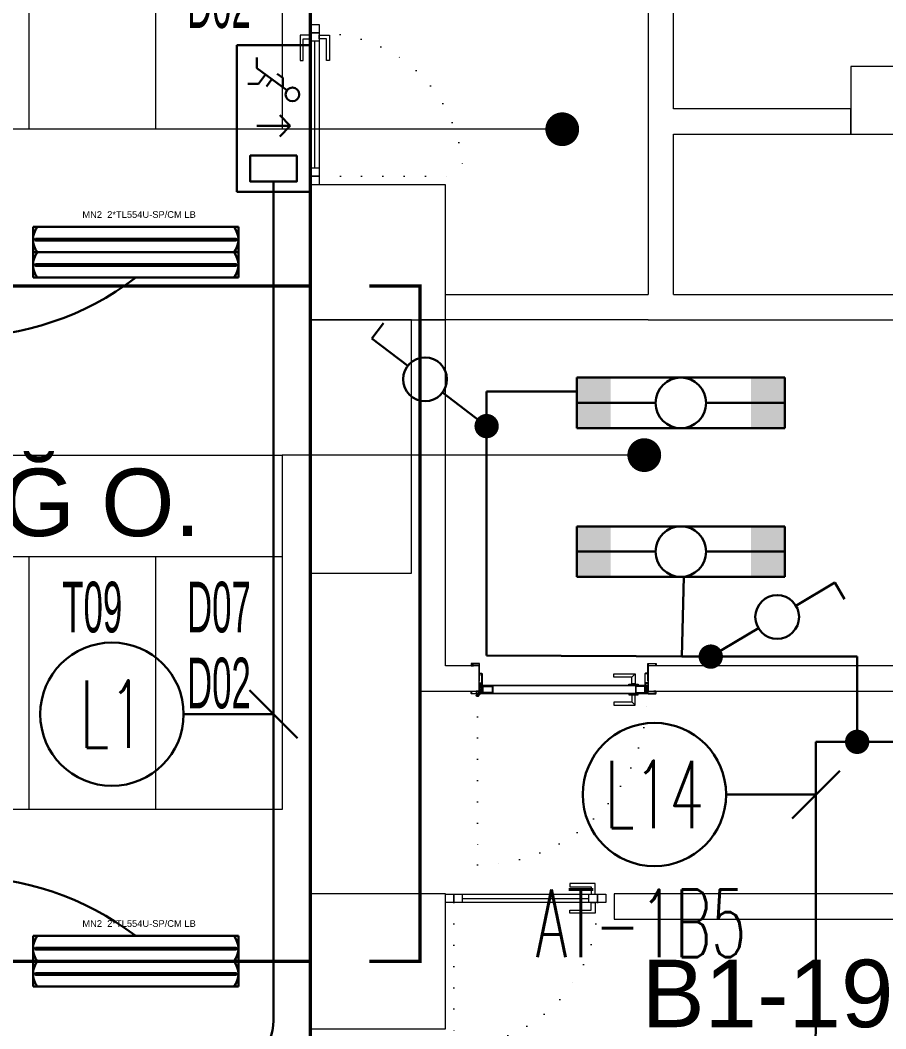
# Model space of a CAD drawing. Header units: metres. Extents: x -13316 to 152404, y -3899 to 30226.
# Drawn here: x 67388 to 67901, y 1920 to 2518 of the extents above; entities that cross this region are included whole.
import ezdxf
from ezdxf.enums import TextEntityAlignment as Align
from ezdxf.xclip import XClip

# ---------------------------------------------------------------- set-up
doc = ezdxf.new("R2010")
doc.units = ezdxf.units.M
doc.header["$LTSCALE"] = 100
doc.header["$MEASUREMENT"] = 0
doc.header["$XCLIPFRAME"] = 0
doc.linetypes.add('DOT2', pattern=[0.125, 0, -0.125])
doc.linetypes.add('HIDDEN', pattern=[0.375, 0.25, -0.125])
doc.layers.get('0').update_dxf_attribs({"color": 9, "lineweight": 9})
for name, color, linetype, lineweight in [('00', 9, 'Continuous', 9), ('01', 9, 'Continuous', 9), ('05', 9, 'Continuous', 9), ('06B', 9, 'Continuous', 9), ('06D', 9, 'Continuous', 9), ('10', 9, 'Continuous', 9), ('15', 9, 'Continuous', 9), ('20', 9, 'DOT2', 9), ('21_mahal200', 9, 'Continuous', 9), ('30H', 8, 'Continuous', 9), ('E-1x8 W ACİL ÇIKIŞ ARMATÜRÜ (TİP2)', 7, 'Continuous', 30), ('E-2x36 W SIVAÜSTÜ FLUORESAN ARMATÜR (ETANŞ)', 7, 'Continuous', 30), ('E-2x54 W SIVAÜSTÜ FLUORESAN YÜKSEK TAVAN ARMATÜRÜ', 7, 'Continuous', 30), ('E-ANAHTAR', 7, 'Continuous', 30), ('E-KABLO', 7, 'Continuous', 30), ('E-LINYE', 7, 'Continuous', 30)]:
    doc.layers.add(name, color=color, linetype=linetype, lineweight=lineweight)
doc.styles.add('Arial', font='arial.ttf', dxfattribs={"height": 2.5})
doc.styles.add('E-YAZI', font='txttw.shx')
doc.styles.add('MuuM_TEXT-STANDART', font='ARIALN.TTF')
doc.dimstyles.new('MuuM_DIM200', dxfattribs={"dimscale": 20, "dimtxt": 2, "dimasz": 1, "dimexe": 1, "dimexo": 1, "dimgap": 1, "dimtad": 1, "dimdec": 1, "dimrnd": 0.5, "dimdsep": 46, "dimtxsty": 'MuuM_TEXT-STANDART', "dimblk": 'ARCHTICK', "dimcen": 0, "dimdle": 0.15, "dimclrd": 256, "dimclre": 256, "dimclrt": 256, "dimadec": 0, "dimazin": 0, "dimtfac": 5, "dimtdec": 1, "dimtix": 1, "dimtmove": 2, "dimatfit": 3, "dimldrblk": 'DOT', "dimfxl": 3, "dimfxlon": 1, "dimtolj": 1, "dimlwd": -1, "dimlwe": -1, "dimarcsym": 0})

# ---------------------------------------------------------------- blocks, each defined once
blk = doc.blocks.new('2x54 W SIVAÜSTÜ FLUORESAN YÜKSEK TAVAN ARMATÜRÜ')
at = {"layer": 'E-2x54 W SIVAÜSTÜ FLUORESAN YÜKSEK TAVAN ARMATÜRÜ', "color": 4}
for p, q in [((-60.8, 15), (-60.8, -15)), ((-60.8, 15), (60.8, 15)), ((60.8, 15), (60.8, 0)), ((-60, 0), (-15, 0)), ((15, 0), (60, 0)), ((60.8, 0), (60.8, -15)), ((-60.8, -15), (60.8, -15))]:
    blk.add_line(p, q, dxfattribs=at)
at = {"layer": 'E-2x54 W SIVAÜSTÜ FLUORESAN YÜKSEK TAVAN ARMATÜRÜ', "color": 7}
for p, q in [((-59.27, 8.01), (59.32, 8.01)), ((-59.16, 7.01), (59.44, 7)), ((-60.8, 0), (60.8, 0)), ((-59.27, -6.99), (59.32, -6.99)), ((-59.16, -7.99), (59.44, -8))]:
    blk.add_line(p, q, dxfattribs=at)
for centre in [(-59.23, 7.63), (-59.23, 7.33), (59.36, 7.63), (59.36, 7.33), (-59.23, -7.37), (-59.23, -7.67), (59.36, -7.37), (59.36, -7.67)]:
    blk.add_circle(centre, 0.11, dxfattribs=at)
for centre, radius, start, end in [((-48.66, 7.5), 12.14, 141.85995, 218.14005), ((48.66, 7.5), 12.14, 321.85995, 38.14005), ((-59.12, 7.51), 0.515, 106.86737, 266.76121), ((-59.32, 7.49), 0.519, 289.2244, 84.40418), ((59.47, 7.51), 0.515, 106.86737, 266.76121), ((59.27, 7.49), 0.519, 289.2244, 84.40418), ((-48.66, -7.5), 12.14, 141.85995, 218.14005), ((48.66, -7.5), 12.14, 321.85995, 38.14005), ((-59.12, -7.49), 0.515, 106.86737, 266.76121), ((-59.32, -7.51), 0.519, 289.2244, 84.40418), ((59.47, -7.49), 0.515, 106.86737, 266.76121), ((59.27, -7.51), 0.519, 289.2244, 84.40418)]:
    blk.add_arc(centre, radius, start, end, dxfattribs=at)
at = {"layer": 'E-2x54 W SIVAÜSTÜ FLUORESAN YÜKSEK TAVAN ARMATÜRÜ', "color": 7, "style": 'Arial'}
blk.add_text('MN2  2*TL554U-SP/CM LB', height=3.9508, dxfattribs=at).set_placement((-31.61, 20.4))
blk = doc.blocks.new('100_1x8 W ACİL ÇIKIŞ ARMATÜRÜ (TİP2)')
at = {"layer": 'E-1x8 W ACİL ÇIKIŞ ARMATÜRÜ (TİP2)', "color": 4}
for p, q in [((-3.4, 0), (-3.4, 3.4)), ((-3.4, 3.4), (3.4, 3.4)), ((3.4, 3.4), (3.4, 0)), ((3.4, 0), (-3.4, 0))]:
    blk.add_line(p, q, dxfattribs=at)
at = {"layer": 'E-1x8 W ACİL ÇIKIŞ ARMATÜRÜ (TİP2)', "color": 1}
for p, q in [((-0.16, 1.989), (0.335, 2.471)), ((0.34, 2.476), (0.34, 0.934)), ((0.34, 2.476), (0.84, 1.989)), ((-1.305, 2.317), (-2.331, 0.937)), ((-1.882, 2.125), (-2.072, 1.87)), ((-1.448, 2.125), (-1.882, 2.125)), ((-1.484, 1.378), (-1.818, 1.627)), ((-2.821, 0.937), (-2.331, 0.937)), ((-1.608, 1.01), (-2.039, 1.33)), ((-1.608, 1.01), (-1.608, 0.516))]:
    blk.add_line(p, q, dxfattribs=at)
blk.add_lwpolyline([(1.715, 2.777), (2.92, 2.777), (2.92, 0.623), (1.715, 0.623)], close=True, dxfattribs=at)
blk.add_circle((-1.115, 2.574), 0.32, dxfattribs=at)
blk = doc.blocks.new('100_ANAHTAR')
at = {"layer": 'E-ANAHTAR', "color": 4}
for p, q in [((0, 5.345), (-0.714, 5.345)), ((0, 3.673), (0, 5.345)), ((0, 2.053), (0, 0))]:
    blk.add_line(p, q, dxfattribs=at)
blk.add_circle((0, 2.863), 0.81, dxfattribs=at)
blk = doc.blocks.new('100_2x36 W SIVAÜSTÜ FLUORESAN ARMATÜR (ETANŞ)')
at = {"layer": 'E-2x36 W SIVAÜSTÜ FLUORESAN ARMATÜR (ETANŞ)', "color": 4}
for p, q in [((-6.15, 1.5), (6.15, 1.5)), ((-6.15, 1.5), (-6.15, -1.5)), ((6.15, 1.5), (6.15, -1.5)), ((-1.5, 0), (-6.15, 0)), ((1.5, 0), (6.15, 0)), ((-6.15, -1.5), (6.15, -1.5))]:
    blk.add_line(p, q, dxfattribs=at)
blk.add_circle((0, 0), 1.5, dxfattribs=at)
for points in [[(-4.15, 1.5), (-4.15, -1.5), (-6.15, 1.5), (-6.15, -1.5)], [(4.15, 1.5), (4.15, -1.5), (6.15, 1.5), (6.15, -1.5)]]:
    blk.add_solid(points, dxfattribs=at)
blk = doc.blocks.new('p-kolon_80x80')
blk.add_lwpolyline([(-40, -40), (40, -40), (40, 40), (-40, 40)], close=True)
blk = doc.blocks.new('1.bod.mimari.elk')
at = {"layer": '01'}
blk.add_lwpolyline([(12040, -6150), (11560, -6150), (11560, -6190), (11990, -6190), (11990, -6460), (11560, -6460), (11560, -6500), (11600, -6500), (11600, -6500), (11990, -6500), (11990, -6610), (12040, -6610), (12040, -6150)], close=True, dxfattribs=at)
for p in [(11280, -6570), (11280, -6990)]:
    blk.add_blockref('p-kolon_80x80', p, dxfattribs=at)
blk = doc.blocks.new('p-işyeri')
at = {"color": 0, "const_width": 2}
blk.add_lwpolyline([(200, 0), (200, 700), (-200, 700), (-200, 0)], close=True, dxfattribs=at)
blk = doc.blocks.new('p-b1 tavan lejant')
at = {"layer": '30H'}
ref = blk.add_blockref('p-işyeri', (67240, -23160), dxfattribs=dict(at, rotation=90))
XClip(ref).set_block_clipping_path([(-290.0000043055, -461.2174844945), (311.4007203042, 30)])
blk = doc.blocks.new('p-al-01')
at = {"layer": '06B'}
for points in [[(27.05, 4.35), (27.05, 10.6), (42.05, 10.6), (42.05, 8.72), (29.3, 8.72), (29.3, 8.72), (29.3, 4.35), (27.05, 4.35)], [(27.05, -0.65), (27.05, -6.9), (42.05, -6.9), (42.05, -5.03), (29.3, -5.03), (29.3, -5.03), (29.3, -0.65), (27.05, -0.65)]]:
    blk.add_lwpolyline(points, dxfattribs=at)
at = {"layer": '06D'}
for p, q in [((115.67, 4.35), (28.8, 4.35)), ((28.8, -0.65), (115.67, -0.65))]:
    blk.add_line(p, q, dxfattribs=at)
at = {"layer": '10'}
for points in [[(25.67, -0.65), (25.67, 4.35), (20.67, 4.35), (20.67, -0.65)], [(30.67, -0.65), (30.67, 4.35), (25.67, 4.35), (25.67, -0.65)], [(110.67, -0.65), (110.67, 4.35), (105.67, 4.35), (105.67, -0.65)], [(115.67, -0.65), (115.67, 4.35), (110.67, 4.35), (110.67, -0.65)]]:
    blk.add_lwpolyline(points, close=True, dxfattribs=at)
at = {"layer": '15'}
blk.add_lwpolyline([(105.67, 1.85), (30.67, 1.85)], dxfattribs=at)
at = {"layer": '20'}
blk.add_lwpolyline([(110.67, -0.65), (110.67, -85.65)], dxfattribs=at)
blk.add_arc((110.67, -0.65), 85, 180, 270, dxfattribs=at)
blk = doc.blocks.new('gr-p-barel kilitli kapı kolu')
at = {"flags": 128}
for points in [[(-0.9, 0.8), (-0.9, 4.9), (-11.7, 4.9), (-11.7, 6.7), (0.9, 6.7), (0.9, 0.8)], [(-0.8, 5), (0.8, 6.6)]]:
    blk.add_lwpolyline(points, dxfattribs=at)
blk.add_lwpolyline([(-2.75, 0), (-2.75, 0.7), (2.75, 0.7), (2.75, 0)])
blk.add_lwpolyline([(-1.3, 0.7), (1.3, 0.7), (1.3, 0.8), (-1.3, 0.8)], close=True)
blk = doc.blocks.new('prf-scr2')
at = {"linetype": 'DOT2', "ltscale": 10}
blk.add_line((0, 0.19), (0, -1.06), dxfattribs=at)
for p, q in [((0.09, -0.24), (-0.09, -0.2)), ((-0.09, -0.24), (0.09, -0.28)), ((0.09, -0.32), (-0.09, -0.28)), ((-0.09, -0.32), (0.09, -0.36)), ((0.09, -0.4), (-0.09, -0.36)), ((-0.09, -0.4), (0.09, -0.44)), ((0.09, -0.48), (-0.09, -0.44)), ((-0.09, -0.48), (0.09, -0.52)), ((0.09, -0.56), (-0.09, -0.52)), ((-0.09, -0.56), (0.09, -0.6)), ((0.09, -0.64), (-0.09, -0.6)), ((-0.09, -0.64), (0.09, -0.68)), ((0.09, -0.72), (-0.09, -0.68)), ((-0.09, -0.72), (0.09, -0.76)), ((0.06, -0.84), (-0.08, -0.76)), ((-0.07, -0.8), (0.06, -0.84)), ((0.09, -0.17), (0, -0.15)), ((0, -0.18), (0.09, -0.2))]:
    blk.add_line(p, q)
blk.add_lwpolyline([(0.23, 0), (-0.23, 0), (-0.23, -0.01), (-0.12, -0.14), (0.12, -0.14), (0.23, -0.01), (0.23, 0)], close=True)
for points in [[(0.23, -0.01), (-0.23, -0.01)], [(-0.09, -0.14), (-0.09, -0.2), (-0.12, -0.22), (-0.12, -0.23), (-0.09, -0.24), (-0.09, -0.28), (-0.12, -0.3), (-0.12, -0.31), (-0.09, -0.32), (-0.09, -0.36), (-0.12, -0.38), (-0.12, -0.39), (-0.09, -0.4), (-0.09, -0.44), (-0.12, -0.46), (-0.12, -0.46), (-0.09, -0.48), (-0.09, -0.52), (-0.12, -0.54), (-0.12, -0.54), (-0.09, -0.56), (-0.09, -0.6), (-0.12, -0.62), (-0.12, -0.62), (-0.09, -0.64), (-0.09, -0.68), (-0.12, -0.69), (-0.12, -0.7), (-0.09, -0.72), (-0.09, -0.73), (-0.08, -0.76), (-0.1, -0.77), (-0.1, -0.78), (-0.07, -0.8), (-0.01, -0.94), (0, -0.95), (0.01, -0.94), (0.08, -0.76), (0.09, -0.76), (0.12, -0.74), (0.12, -0.73), (0.09, -0.72), (0.09, -0.68), (0.12, -0.66), (0.12, -0.66), (0.09, -0.64), (0.09, -0.6), (0.12, -0.58), (0.12, -0.58), (0.09, -0.56), (0.09, -0.52), (0.12, -0.5), (0.12, -0.5), (0.09, -0.48), (0.09, -0.44), (0.12, -0.43), (0.12, -0.42), (0.09, -0.4), (0.09, -0.36), (0.12, -0.35), (0.12, -0.34), (0.09, -0.32), (0.09, -0.28), (0.12, -0.27), (0.12, -0.26), (0.09, -0.24), (0.09, -0.2), (0.12, -0.19), (0.12, -0.18), (0.09, -0.17), (0.09, -0.14)]]:
    blk.add_lwpolyline(points)
blk = doc.blocks.new('K-SAC-01')
at = {"layer": '10'}
for points in [[(-4.6, 16.2, -0.414214), (-4.5, 16.3), (-0.1, 16.3, -0.414214), (0, 16.2), (0, 5.9), (0.2, 5.9), (0.2, 16.2, 0.414214), (-0.1, 16.5), (-4.5, 16.5, 0.414214), (-4.8, 16.2), (-4.8, 15.3, 0.414214), (-4.5, 15), (-3.4, 15), (-3.4, 15.2), (-4.5, 15.2, -0.414214), (-4.6, 15.3)], [(104.6, 16.2, 0.414214), (104.5, 16.3), (100.1, 16.3, 0.414214), (100, 16.2), (100, 5.9), (99.8, 5.9), (99.8, 16.2, -0.414214), (100.1, 16.5), (104.5, 16.5, -0.414214), (104.8, 16.2), (104.8, 15.3, -0.414214), (104.5, 15), (103.4, 15), (103.4, 15.2), (104.5, 15.2, 0.414214), (104.6, 15.3)], [(0.2, 10.3, -0.414214), (0.5, 10.6), (1.5, 10.6, -0.414214), (1.8, 10.3), (1.8, 3.9, -0.414214), (1.5, 3.6, -0.414214), (1.2, 3.9), (1.2, 4.8), (0.2, 4.8), (0.2, -1.2, -0.414214), (-0.1, -1.5), (-4.5, -1.5, -0.414214), (-4.8, -1.2), (-4.8, -0.3, -0.414214), (-4.5, 0), (-3.4, 0), (-3.4, -0.2), (-4.5, -0.2, 0.414214), (-4.6, -0.3), (-4.6, -1.2, 0.414214), (-4.5, -1.3), (-0.1, -1.3, 0.414214), (0, -1.2), (0, 5), (1.4, 5), (1.4, 3.9, 0.414214), (1.5, 3.8, 0.414214), (1.6, 3.9), (1.6, 10.3, 0.414214), (1.5, 10.4), (0.5, 10.4, 0.414214), (0.4, 10.3), (0.4, 9.4), (0.2, 9.4)], [(99.8, 10.3, 0.414214), (99.5, 10.6), (98.5, 10.6, 0.414214), (98.2, 10.3), (98.2, 3.9, 0.414214), (98.5, 3.6, 0.414214), (98.8, 3.9), (98.8, 4.8), (99.8, 4.8), (99.8, -1.2, 0.414214), (100.1, -1.5), (104.5, -1.5, 0.414214), (104.8, -1.2), (104.8, -0.3, 0.414214), (104.5, 0), (103.4, 0), (103.4, -0.2), (104.5, -0.2, -0.414214), (104.6, -0.3), (104.6, -1.2, -0.414214), (104.5, -1.3), (100.1, -1.3, -0.414214), (100, -1.2), (100, 5), (98.6, 5), (98.6, 3.9, -0.414214), (98.5, 3.8, -0.414214), (98.4, 3.9), (98.4, 10.3, -0.414214), (98.5, 10.4), (99.5, 10.4, -0.414214), (99.6, 10.3), (99.6, 9.4), (99.8, 9.4)], [(-0.38, -2.01), (1, -1.37), (1, 1.5), (1.2, 1.5), (1.2, -1.5), (-0.27, -2.18, -14.796002)]]:
    blk.add_lwpolyline(points, format="xyb", close=True, dxfattribs=at)
for points in [[(98.8, 0.15), (98.8, 2.15), (99.1, 2.15), (99.1, 3.19), (1.5, 3.19), (1.5, 2.15), (1.8, 2.15), (1.8, 0.15), (1.5, 0.15), (1.5, 1.85), (1.2, 1.85), (1.2, 3.49), (99.4, 3.49), (99.4, 1.85), (99.1, 1.85), (99.1, 0.15)], [(98.8, 2.15), (98.8, 0.15), (99.4, 0.15), (99.4, -1.5), (1.2, -1.5), (1.2, 0.15), (1.8, 0.15), (1.8, 2.15), (2.1, 2.15), (2.1, -0.15), (1.5, -0.15), (1.5, -1.2), (99.1, -1.2), (99.1, -0.15), (98.5, -0.15), (98.5, 2.15), (98.8, 2.15)]]:
    blk.add_lwpolyline(points, dxfattribs=at)
for points in [[(2.1, 3), (8.1, 3), (8.1, -1), (2.1, -1)], [(2.4, 2.7), (7.8, 2.7), (7.8, -0.7), (2.4, -0.7)], [(98.5, 3), (92.5, 3), (92.5, -1), (98.5, -1)], [(98.2, 2.7), (92.8, 2.7), (92.8, -0.7), (98.2, -0.7)]]:
    blk.add_lwpolyline(points, close=True, dxfattribs=at)
blk.add_circle((-0.95, -2.5), 0.55, dxfattribs=at)
at = {"layer": '20', "linetype": 'HIDDEN'}
for points in [[(-0.2, -1.3), (-0.2, 0), (-1.7, 0), (-1.7, -1.3)], [(-0.4, -1.99), (-0.4, -0.2), (-1.5, -0.2), (-1.5, -1.99)]]:
    blk.add_lwpolyline(points, dxfattribs=at)
at = {"layer": '20'}
blk.add_lwpolyline([(-0.95, -2.5), (-0.95, -102.85)], dxfattribs=at)
blk.add_arc((-0.95, -2.5), 100.35, 270, 1.51314, dxfattribs=at)
at = {"layer": '06B'}
blk.add_blockref('gr-p-barel kilitli kapı kolu', (91.4, 3.51), dxfattribs=at)
at = {"layer": '06B', "xscale": -1, "rotation": 180}
blk.add_blockref('gr-p-barel kilitli kapı kolu', (91.4, -1.51), dxfattribs=at)
at = {"layer": '10', "xscale": -1, "rotation": 90}
blk.add_blockref('prf-scr2', (1.5, 1), dxfattribs=at)
at = {"layer": '10', "rotation": 270}
blk.add_blockref('prf-scr2', (99.1, 1.22), dxfattribs=at)
blk = doc.blocks.new('p-birim')
blk.add_lwpolyline([(0, 0), (1, 0), (1, 1), (0, 1)], close=True)
blk = doc.blocks.new('0_roomno2')
blk.add_lwpolyline([(19.375, -10.5), (0, -10.5), (0, 0), (19.375, 0)], close=True)
for points in [[(0, -3), (19.375, -3)], [(8.125, -3), (8.125, -10.5)], [(11.875, -3), (11.875, -10.5)], [(15.625, -3), (15.625, -10.5)], [(0, -6.75), (8.125, -6.75)]]:
    blk.add_lwpolyline(points)
at = {"style": 'MuuM_TEXT-STANDART', "width": 0.6}
blk.add_text('H:', height=1.5, dxfattribs=at).set_placement((0.35, -8.608), align=Align.MIDDLE_LEFT)
at = {"style": 'Arial'}
blk.add_attdef('ODANO', (0, 1.17), '', height=2, dxfattribs=at)
blk.add_attdef('MEKANADI', text='', height=2, dxfattribs=at).set_placement((0.35, -3), align=Align.BOTTOM_LEFT)
at = {"style": 'MuuM_TEXT-STANDART', "width": 0.6}
for tag, p in [('YER01', (10, -4.5)), ('TAVAN01', (13.75, -4.5)), ('DUVAR01', (17.5, -4.5)), ('YER02', (10, -6.75)), ('TAVAN02', (13.75, -6.75)), ('DUVAR02', (17.5, -6.75)), ('YER03', (10, -9)), ('TAVAN03', (13.75, -9)), ('DUVAR03', (17.5, -9))]:
    blk.add_attdef(tag, text='', height=1.5, dxfattribs=at).set_placement(p, align=Align.MIDDLE_CENTER)
for tag, p in [('M2', (0.35, -4.875)), ('TEMIZTAVANYUKSEKLIGI', (1.8, -8.608))]:
    blk.add_attdef(tag, text='', height=1.5, dxfattribs=at).set_placement(p, align=Align.MIDDLE_LEFT)
blk = doc.blocks.new('_ArchTick')
at = {"color": 0, "linetype": 'ByBlock', "const_width": 0.15}
blk.add_lwpolyline([(-0.5, -0.5), (0.5, 0.5)], dxfattribs=at)
blk = doc.blocks.new('_Dot')
at = {"color": 0, "linetype": 'ByBlock', "lineweight": -2}
blk.add_line((-0.5, 0), (-1, 0), dxfattribs=at)
at = {"color": 0, "linetype": 'ByBlock', "const_width": 0.5}
blk.add_lwpolyline([(-0.25, 0, 1), (0.25, 0, 1)], format="xyb", close=True, dxfattribs=at)
blk = doc.blocks.new('1.bod.mimari1.elk')
at = {"layer": '00'}
for p, q in [((11455, -6485), (11455, -6339.71)), ((11440, -6405), (11440, -6595)), ((11560, -6485), (11455, -6485)), ((11560, -6500), (11560, -6485)), ((11455, -6595), (11455, -6500)), ((11455, -6500), (11560, -6500)), ((11440, -6595), (11440, -6595)), ((11440, -6595), (11440, -6595)), ((11440, -6595), (11440, -6595))]:
    blk.add_line(p, q, dxfattribs=at)
for points in [[(11440, -6610), (11320, -6610), (11320, -6595), (11440, -6595)], [(11455, -6595), (11615, -6595)], [(11440, -6610), (11440, -6610), (11440, -6610), (11440, -6610), (11440, -6610), (11440, -6610), (11600, -6610)], [(11600, -6815), (11440, -6815), (11440, -6830), (11600, -6830)], [(11600, -6950), (11420, -6950), (11420, -6965), (11940, -6965), (11940, -6950), (11940, -6950), (11940, -6950), (11940, -6950), (11940, -6950), (11940, -6950), (11940, -6950), (11940, -6950), (11940, -6950), (11940, -6950), (11940, -6950), (11940, -6950), (11940, -6950), (11940, -6950), (11940, -6950), (11615, -6950), (11615, -6935), (11600, -6935), (11600, -6950)]]:
    blk.add_lwpolyline(points, dxfattribs=at)
blk.add_lwpolyline([(11340, -6815), (11320, -6815), (11320, -6610), (11305, -6610), (11305, -6830), (11340, -6830)], close=True, dxfattribs=at)
at = {"xscale": -1, "rotation": 90}
blk.add_blockref('p-al-01', (11244.6, -6414.33), dxfattribs=at)
for name, p in [('p-b1 tavan lejant', (-56000, 16370)), ('K-SAC-01', (11340, -6830))]:
    blk.add_blockref(name, p)
at = {"xscale": -1}
blk.add_blockref('p-al-01', (11435.67, -6954.6), dxfattribs=at)
at = {"layer": '05', "xscale": 60, "yscale": 150}
blk.add_blockref('p-birim', (11240, -6760), dxfattribs=at)
at = {"layer": '06D', "color": 89, "linetype": 'HIDDEN', "true_color": 0x2e4d23, "rotation": 90}
for p in [(11240, -6390), (11240, -6790), (11240, -7190)]:
    blk.add_blockref('p-işyeri', p, dxfattribs=at)
at = {"layer": '06D', "color": 89, "linetype": 'HIDDEN', "true_color": 0x2e4d23}
ref = blk.add_blockref('p-işyeri', (11240, -7190), dxfattribs=dict(at, rotation=90))
XClip(ref).set_block_clipping_path([(-290.0000043055, -461.2174844945), (311.4007203042, 30)])
at = {"layer": '21_mahal200'}
ref = blk.add_blockref('0_roomno2', (10835.94, -6287.11), dxfattribs=dict(at, xscale=20, yscale=20, zscale=20))
ref.add_attrib('ODANO', 'B1-78', (10835.94, -6278.46), dxfattribs={"layer": '0', "height": 40, "style": 'Arial'})
ref.add_attrib('MEKANADI', 'TEMİZLİK O.', dxfattribs={"layer": '0', "height": 40, "style": 'Arial'}).set_placement((10842.94, -6347.11), align=Align.BOTTOM_LEFT)
ref.add_attrib('M2', '#### m2', dxfattribs={"layer": '0', "height": 30, "style": 'MuuM_TEXT-STANDART', "width": 0.6}).set_placement((10842.94, -6384.61), align=Align.MIDDLE_LEFT)
ref.add_attrib('TEMIZTAVANYUKSEKLIGI', '2.90 M', dxfattribs={"layer": '0', "height": 30, "style": 'MuuM_TEXT-STANDART', "width": 0.6}).set_placement((10871.94, -6459.27), align=Align.MIDDLE_LEFT)
ref.add_attrib('YER01', 'Y01', dxfattribs={"layer": '0', "height": 30, "style": 'MuuM_TEXT-STANDART', "width": 0.6}).set_placement((11035.94, -6377.11), align=Align.MIDDLE_CENTER)
ref.add_attrib('TAVAN01', 'T09', dxfattribs={"layer": '0', "height": 30, "style": 'MuuM_TEXT-STANDART', "width": 0.6}).set_placement((11110.94, -6377.11), align=Align.MIDDLE_CENTER)
ref.add_attrib('DUVAR01', 'D07', dxfattribs={"layer": '0', "height": 30, "style": 'MuuM_TEXT-STANDART', "width": 0.6}).set_placement((11185.94, -6377.11), align=Align.MIDDLE_CENTER)
ref.add_attrib('DUVAR02', 'D02', dxfattribs={"layer": '0', "height": 30, "style": 'MuuM_TEXT-STANDART', "width": 0.6}).set_placement((11185.94, -6422.11), align=Align.MIDDLE_CENTER)
ref = blk.add_blockref('0_roomno2', (10835.94, -6690.15), dxfattribs=dict(at, xscale=20, yscale=20, zscale=20))
ref.add_attrib('ODANO', 'B1-77', (10835.94, -6681.5), dxfattribs={"layer": '0', "height": 40, "style": 'Arial'})
ref.add_attrib('MEKANADI', 'ATIK YAĞ O.', dxfattribs={"layer": '0', "height": 40, "style": 'Arial'}).set_placement((10842.94, -6750.15), align=Align.BOTTOM_LEFT)
ref.add_attrib('M2', '#### m2', dxfattribs={"layer": '0', "height": 30, "style": 'MuuM_TEXT-STANDART', "width": 0.6}).set_placement((10842.94, -6787.65), align=Align.MIDDLE_LEFT)
ref.add_attrib('TEMIZTAVANYUKSEKLIGI', '2.90 M', dxfattribs={"layer": '0', "height": 30, "style": 'MuuM_TEXT-STANDART', "width": 0.6}).set_placement((10871.94, -6862.3), align=Align.MIDDLE_LEFT)
ref.add_attrib('YER01', 'Y01', dxfattribs={"layer": '0', "height": 30, "style": 'MuuM_TEXT-STANDART', "width": 0.6}).set_placement((11035.94, -6780.15), align=Align.MIDDLE_CENTER)
ref.add_attrib('TAVAN01', 'T09', dxfattribs={"layer": '0', "height": 30, "style": 'MuuM_TEXT-STANDART', "width": 0.6}).set_placement((11110.94, -6780.15), align=Align.MIDDLE_CENTER)
ref.add_attrib('DUVAR01', 'D07', dxfattribs={"layer": '0', "height": 30, "style": 'MuuM_TEXT-STANDART', "width": 0.6}).set_placement((11185.94, -6780.15), align=Align.MIDDLE_CENTER)
ref.add_attrib('DUVAR02', 'D02', dxfattribs={"layer": '0', "height": 30, "style": 'MuuM_TEXT-STANDART', "width": 0.6}).set_placement((11185.94, -6825.15), align=Align.MIDDLE_CENTER)
ref = blk.add_blockref('0_roomno2', (11436.24, -7037.69), dxfattribs=dict(at, xscale=20, yscale=20, zscale=20))
ref.add_attrib('ODANO', 'B1-19', (11436.24, -7029.04), dxfattribs={"layer": '0', "height": 40, "style": 'Arial'})
ref.add_attrib('MEKANADI', 'ÖN DÜZEN', dxfattribs={"layer": '0', "height": 40, "style": 'Arial'}).set_placement((11443.24, -7097.69), align=Align.BOTTOM_LEFT)
ref.add_attrib('M2', '##### m2', dxfattribs={"layer": '0', "height": 30, "style": 'MuuM_TEXT-STANDART', "width": 0.6}).set_placement((11443.24, -7135.19), align=Align.MIDDLE_LEFT)
ref.add_attrib('TEMIZTAVANYUKSEKLIGI', '6.55 M', dxfattribs={"layer": '0', "height": 30, "style": 'MuuM_TEXT-STANDART', "width": 0.6}).set_placement((11472.24, -7209.85), align=Align.MIDDLE_LEFT)
ref.add_attrib('YER01', 'Y01', dxfattribs={"layer": '0', "height": 30, "style": 'MuuM_TEXT-STANDART', "width": 0.6}).set_placement((11636.24, -7127.69), align=Align.MIDDLE_CENTER)
ref.add_attrib('TAVAN01', 'T09', dxfattribs={"layer": '0', "height": 30, "style": 'MuuM_TEXT-STANDART', "width": 0.6}).set_placement((11711.24, -7127.69), align=Align.MIDDLE_CENTER)
ref.add_attrib('DUVAR01', 'D01', dxfattribs={"layer": '0', "height": 30, "style": 'MuuM_TEXT-STANDART', "width": 0.6}).set_placement((11786.24, -7127.69), align=Align.MIDDLE_CENTER)
ref.add_attrib('YER02', 'Y16', dxfattribs={"layer": '0', "height": 30, "style": 'MuuM_TEXT-STANDART', "width": 0.6}).set_placement((11636.24, -7172.69), align=Align.MIDDLE_CENTER)
ref.add_attrib('DUVAR02', 'D07', dxfattribs={"layer": '0', "height": 30, "style": 'MuuM_TEXT-STANDART', "width": 0.6}).set_placement((11786.24, -7172.69), align=Align.MIDDLE_CENTER)
at = {"layer": '30H'}
ref = blk.add_blockref('p-işyeri', (11305, -6790), dxfattribs=dict(at, rotation=90))
XClip(ref).set_block_clipping_path([(-290.0000043055, -461.2174844945), (311.4007203042, 30)])
at = {"layer": '21_mahal200'}
for points in [[(11389.22, -6497.11), (11223.44, -6497.11)], [(11437.79, -6690.15), (11223.44, -6690.15)]]:
    blk.add_leader(points, dimstyle='MuuM_DIM200', override={"dimasz": 1, "dimfxl": 10}, dxfattribs=at)

msp = doc.modelspace()

# ---------------------------------------------------------------- linework, layer by layer
at = {"layer": 'E-KABLO', "color": 4}
msp.add_line((67538.24, 2421.87), (67538.24, 1925), dxfattribs=at)
at = {"layer": 'E-KABLO', "color": 6}
for p, q in [((67664.44, 2277.03), (67664.44, 2297.52)), ((67664.44, 2297.52), (67717.93, 2297.52)), ((67664.44, 2277.03), (67664.44, 2141.1)), ((67780, 2140.49), (67781.26, 2187.77)), ((67664.44, 2141.1), (67797.16, 2140.49)), ((67797.16, 2140.49), (67780, 2140.49)), ((67797.16, 2140.49), (67883.84, 2140.49)), ((67883.84, 2090), (67883.84, 2140.49)), ((67859.41, 2090), (67859.41, 1920)), ((67859.41, 2090), (68017.64, 2090))]:
    msp.add_line(p, q, dxfattribs=at)
at = {"layer": 'E-KABLO', "color": 4, "linetype": 'Continuous', "const_width": 7.2}
for points in [[(67664.44, 2280.63, -1), (67664.44, 2273.43, -1)], [(67797.16, 2144.09, -1), (67797.16, 2136.89, -1)], [(67883.84, 2086.4, -1), (67883.84, 2093.6, -1)]]:
    msp.add_lwpolyline(points, format="xyb", close=True, dxfattribs=at)
at = {"layer": 'E-KABLO', "color": 6}
for centre, radius, start, end in [((67353.33, 2499.79), 169.84, 232.52541, 307.47459), ((67353.33, 1840.21), 169.84, 52.52541, 127.47459), ((67834.41, 1920), 25, 270, 0)]:
    msp.add_arc(centre, radius, start, end, dxfattribs=at)
at = {"layer": 'E-KABLO', "color": 4}
msp.add_arc((67508.24, 1925), 30, 270, 0, dxfattribs=at)
at = {"layer": 'E-LINYE', "color": 7, "linetype": 'Continuous'}
for p, q in [((67552.38, 2092.24), (67524.1, 2120.53)), ((67485.04, 2106.38), (67538.24, 2106.38)), ((67845.27, 2044.63), (67873.55, 2072.92)), ((67806.22, 2058.77), (67859.41, 2058.77))]:
    msp.add_line(p, q, dxfattribs=at)
for centre in [(67442.6, 2106.38), (67763.77, 2058.77)]:
    msp.add_circle(centre, 42.44, dxfattribs=at)

# ---------------------------------------------------------------- block references
at = {"layer": '06D'}
for name in ['1.bod.mimari.elk', '1.bod.mimari1.elk']:
    msp.add_blockref(name, (56320, 8950), dxfattribs=at)
at = {"layer": 'E-1x8 W ACİL ÇIKIŞ ARMATÜRÜ (TİP2)', "xscale": 12.8, "yscale": 12.8, "zscale": 12.8, "rotation": 270}
msp.add_blockref('100_1x8 W ACİL ÇIKIŞ ARMATÜRÜ (TİP2)', (67516.48, 2459.25), dxfattribs=at)
at = {"layer": 'E-2x36 W SIVAÜSTÜ FLUORESAN ARMATÜR (ETANŞ)', "xscale": 10, "yscale": 10, "zscale": 10}
for p in [(67779.43, 2290.76), (67779.43, 2202.66)]:
    msp.add_blockref('100_2x36 W SIVAÜSTÜ FLUORESAN ARMATÜR (ETANŞ)', p, dxfattribs=at)
at = {"layer": 'E-2x54 W SIVAÜSTÜ FLUORESAN YÜKSEK TAVAN ARMATÜRÜ', "color": 6}
for p in [(67456.67, 2380), (67456.67, 1960)]:
    msp.add_blockref('2x54 W SIVAÜSTÜ FLUORESAN YÜKSEK TAVAN ARMATÜRÜ', p, dxfattribs=at)
at = {"layer": 'E-ANAHTAR', "xscale": -16, "yscale": 16, "zscale": 16}
for p, rotation in [((67664.44, 2277.03), 52.6816168842801), ((67797.16, 2140.49), 300.8729211618167)]:
    msp.add_blockref('100_ANAHTAR', p, dxfattribs=dict(at, rotation=rotation))

# ---------------------------------------------------------------- texts
at = {"layer": 'E-LINYE', "color": 3, "linetype": 'Continuous', "style": 'E-YAZI', "width": 0.6}
for s, p in [('L1', (67442.6, 2106.38)), ('L14', (67763.77, 2058.77)), ('AT-1B5', (67755.8, 1982.51))]:
    msp.add_text(s, height=40, dxfattribs=at).set_placement(p, align=Align.MIDDLE_CENTER)

doc.saveas('drawing.dxf')
